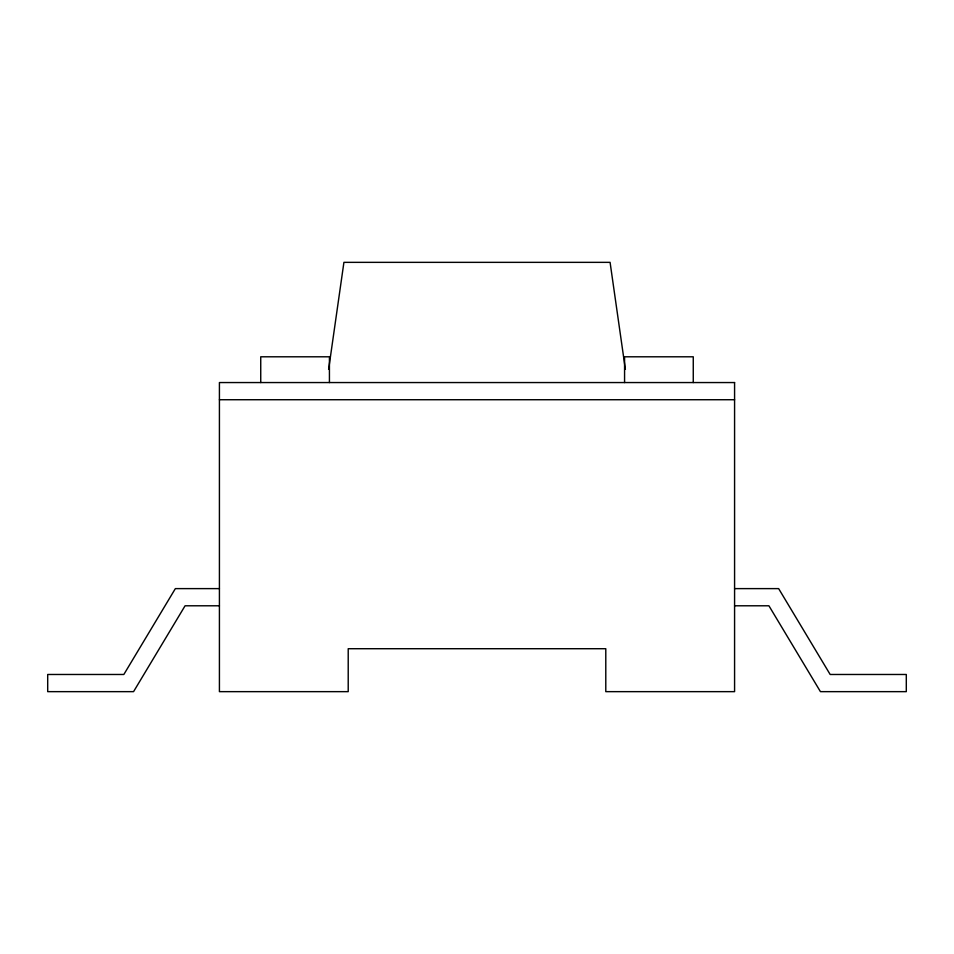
<?xml version="1.0" encoding="UTF-8"?>
<svg xmlns="http://www.w3.org/2000/svg" width="954" height="954" viewBox="0 0 954 954"><rect width="100%" height="100%" fill="white"/><g stroke="black" fill="none" stroke-linecap="round" stroke-linejoin="round"><path stroke-width="1.43" d="M328.629 369.365L343.917 262.35L610.083 262.35L625.371 369.365M219.42 399.726L734.58 399.726M219.42 588.618L175.357 588.618L123.841 674.478L47.7 674.478L47.7 691.65L133.56 691.65L185.076 605.79L219.42 605.79M734.58 588.618L778.643 588.618L830.159 674.478L906.3 674.478L906.3 691.65L820.44 691.65L768.924 605.79L734.58 605.79M693.26 382.554L693.26 356.796L624.572 356.796L624.572 382.554M329.428 382.554L329.428 356.796L260.74 356.796L260.74 382.554M734.58 382.554L219.42 382.554L219.42 691.65L348.21 691.65L348.21 648.72L605.79 648.72L605.79 691.65L734.58 691.65L734.58 382.554"/></g></svg>
